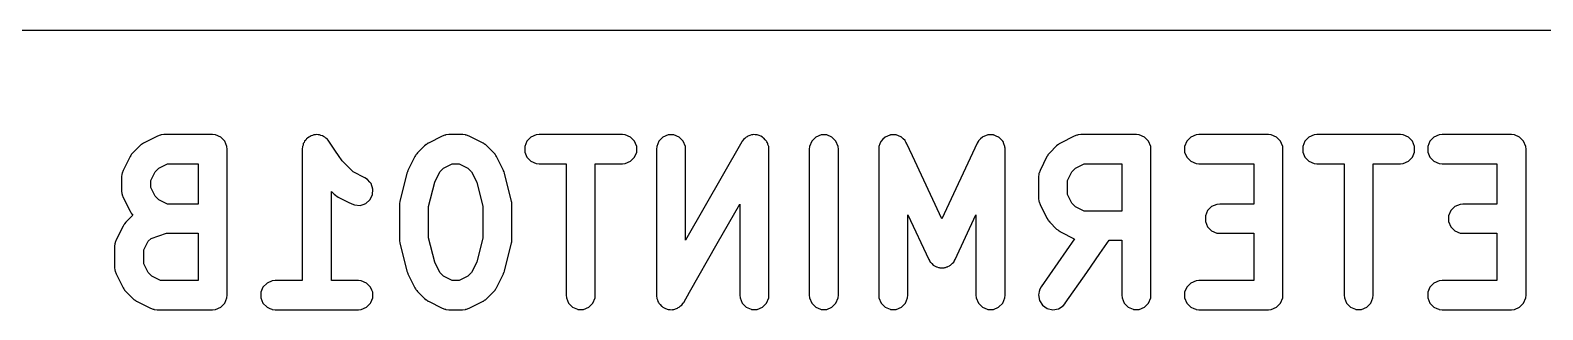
# Model space of a CAD drawing. Header units: inches. Extents: x -1.73 to 1.75, y 0.02 to 4.69.
# Drawn here: x -0.531 to 0.082, y 4.572 to 4.685 of the extents above; entities that cross this region are included whole.
import ezdxf

# ---------------------------------------------------------------- set-up
doc = ezdxf.new("R2010")
doc.units = ezdxf.units.IN
doc.header["$MEASUREMENT"] = 0
doc.layers.add('BLACK', color=250, linetype='CONTINUOUS')

msp = doc.modelspace()

# ---------------------------------------------------------------- linework, layer by layer
at = {"layer": 'BLACK', "linetype": 'CONTINUOUS'}
for p, q in [((-0.80104, 4.68502), (1.43211, 4.68502)), ((-0.47908, 4.64218), (-0.48471, 4.63937)), ((-0.478, 4.64259), (-0.47908, 4.64218)), ((-0.47779, 4.64261), (-0.478, 4.64259)), ((-0.4776, 4.64269), (-0.47779, 4.64261)), ((-0.47644, 4.6428), (-0.4776, 4.64269)), ((-0.45676, 4.6428), (-0.47644, 4.6428)), ((-0.45561, 4.64269), (-0.45676, 4.6428)), ((-0.45348, 4.64181), (-0.45561, 4.64269)), ((-0.45185, 4.64018), (-0.45348, 4.64181)), ((-0.41786, 4.64181), (-0.41827, 4.6414)), ((-0.41732, 4.64203), (-0.41786, 4.64181)), ((-0.41683, 4.64235), (-0.41732, 4.64203)), ((-0.41626, 4.64247), (-0.41683, 4.64235)), ((-0.41573, 4.64269), (-0.41626, 4.64247)), ((-0.41514, 4.64269), (-0.41573, 4.64269)), ((-0.41457, 4.6428), (-0.41514, 4.64269)), ((-0.414, 4.64269), (-0.41457, 4.6428)), ((-0.41352, 4.64269), (-0.414, 4.64269)), ((-0.41342, 4.64269), (-0.41352, 4.64269)), ((-0.41288, 4.64246), (-0.41342, 4.64269)), ((-0.41231, 4.64235), (-0.41288, 4.64246)), ((-0.41183, 4.64203), (-0.41231, 4.64235)), ((-0.41129, 4.64181), (-0.41183, 4.64203)), ((-0.41088, 4.64139), (-0.41129, 4.64181)), ((-0.36379, 4.64218), (-0.36941, 4.63937)), ((-0.3627, 4.64259), (-0.36379, 4.64218)), ((-0.36249, 4.64261), (-0.3627, 4.64259)), ((-0.3623, 4.64269), (-0.36249, 4.64261)), ((-0.36115, 4.6428), (-0.3623, 4.64269)), ((-0.35552, 4.6428), (-0.36115, 4.6428)), ((-0.35543, 4.64279), (-0.35552, 4.6428)), ((-0.35437, 4.64269), (-0.35543, 4.64279)), ((-0.35417, 4.64261), (-0.35437, 4.64269)), ((-0.35396, 4.64259), (-0.35417, 4.64261)), ((-0.35288, 4.64218), (-0.35396, 4.64259)), ((-0.34726, 4.63937), (-0.35288, 4.64218)), ((-0.32787, 4.64181), (-0.3295, 4.64018)), ((-0.32574, 4.64269), (-0.32787, 4.64181)), ((-0.32459, 4.6428), (-0.32574, 4.64269)), ((-0.29084, 4.6428), (-0.32459, 4.6428)), ((-0.28969, 4.64269), (-0.29084, 4.6428)), ((-0.28756, 4.64181), (-0.28969, 4.64269)), ((-0.28593, 4.64018), (-0.28756, 4.64181)), ((-0.27444, 4.64181), (-0.27607, 4.64018)), ((-0.27231, 4.64269), (-0.27444, 4.64181)), ((-0.27, 4.64269), (-0.27231, 4.64269)), ((-0.26788, 4.64181), (-0.27, 4.64269)), ((-0.26625, 4.64018), (-0.26788, 4.64181)), ((-0.24069, 4.64181), (-0.24125, 4.64125)), ((-0.24034, 4.64195), (-0.24069, 4.64181)), ((-0.24005, 4.64218), (-0.24034, 4.64195)), ((-0.23929, 4.64239), (-0.24005, 4.64218)), ((-0.23856, 4.64269), (-0.23929, 4.64239)), ((-0.23819, 4.64269), (-0.23856, 4.64269)), ((-0.23782, 4.64279), (-0.23819, 4.64269)), ((-0.23704, 4.64269), (-0.23782, 4.64279)), ((-0.23673, 4.64269), (-0.23704, 4.64269)), ((-0.23626, 4.64269), (-0.23673, 4.64269)), ((-0.23591, 4.64254), (-0.23626, 4.64269)), ((-0.23554, 4.6425), (-0.23591, 4.64254)), ((-0.23486, 4.64211), (-0.23554, 4.6425)), ((-0.23413, 4.64181), (-0.23486, 4.64211)), ((-0.23386, 4.64154), (-0.23413, 4.64181)), ((-0.21257, 4.64181), (-0.2142, 4.64018)), ((-0.21044, 4.64269), (-0.21257, 4.64181)), ((-0.20814, 4.64269), (-0.21044, 4.64269)), ((-0.20601, 4.64181), (-0.20814, 4.64269)), ((-0.20438, 4.64018), (-0.20601, 4.64181)), ((-0.18466, 4.64166), (-0.18535, 4.6409)), ((-0.18454, 4.64171), (-0.18466, 4.64166)), ((-0.18445, 4.64181), (-0.18454, 4.64171)), ((-0.1835, 4.6422), (-0.18445, 4.64181)), ((-0.18257, 4.64263), (-0.1835, 4.6422)), ((-0.18244, 4.64264), (-0.18257, 4.64263)), ((-0.18232, 4.64269), (-0.18244, 4.64264)), ((-0.18129, 4.64269), (-0.18232, 4.64269)), ((-0.18027, 4.64273), (-0.18129, 4.64269)), ((-0.18015, 4.64269), (-0.18027, 4.64273)), ((-0.18002, 4.64269), (-0.18015, 4.64269)), ((-0.17907, 4.6423), (-0.18002, 4.64269)), ((-0.17811, 4.64195), (-0.17907, 4.6423)), ((-0.17801, 4.64186), (-0.17811, 4.64195)), ((-0.17789, 4.64181), (-0.17801, 4.64186)), ((-0.17716, 4.64108), (-0.17789, 4.64181)), ((-0.14508, 4.64181), (-0.1458, 4.64108)), ((-0.14496, 4.64186), (-0.14508, 4.64181)), ((-0.14486, 4.64195), (-0.14496, 4.64186)), ((-0.1439, 4.6423), (-0.14486, 4.64195)), ((-0.14295, 4.64269), (-0.1439, 4.6423)), ((-0.14282, 4.64269), (-0.14295, 4.64269)), ((-0.14269, 4.64273), (-0.14282, 4.64269)), ((-0.14167, 4.64269), (-0.14269, 4.64273)), ((-0.14065, 4.64269), (-0.14167, 4.64269)), ((-0.14052, 4.64264), (-0.14065, 4.64269)), ((-0.14039, 4.64263), (-0.14052, 4.64264)), ((-0.13946, 4.6422), (-0.14039, 4.64263)), ((-0.13852, 4.64181), (-0.13946, 4.6422)), ((-0.13842, 4.64171), (-0.13852, 4.64181)), ((-0.1383, 4.64166), (-0.13842, 4.64171)), ((-0.13776, 4.64107), (-0.1383, 4.64166)), ((-0.10788, 4.64218), (-0.1135, 4.63937)), ((-0.1068, 4.64259), (-0.10788, 4.64218)), ((-0.10659, 4.64261), (-0.1068, 4.64259)), ((-0.10639, 4.64269), (-0.10659, 4.64261)), ((-0.10524, 4.6428), (-0.10639, 4.64269)), ((-0.08274, 4.6428), (-0.10524, 4.6428)), ((-0.08159, 4.64269), (-0.08274, 4.6428)), ((-0.07946, 4.64181), (-0.08159, 4.64269)), ((-0.07783, 4.64018), (-0.07946, 4.64181)), ((-0.06071, 4.64181), (-0.06234, 4.64018)), ((-0.05859, 4.64269), (-0.06071, 4.64181)), ((-0.05743, 4.6428), (-0.05859, 4.64269)), ((-0.02931, 4.6428), (-0.05743, 4.6428)), ((-0.02816, 4.64269), (-0.02931, 4.6428)), ((-0.02603, 4.64181), (-0.02816, 4.64269)), ((-0.0244, 4.64018), (-0.02603, 4.64181)), ((-0.01291, 4.64181), (-0.01454, 4.64018)), ((-0.01078, 4.64269), (-0.01291, 4.64181)), ((-0.00963, 4.6428), (-0.01078, 4.64269)), ((0.02412, 4.6428), (-0.00963, 4.6428)), ((0.02527, 4.64269), (0.02412, 4.6428)), ((0.0274, 4.64181), (0.02527, 4.64269)), ((0.02903, 4.64018), (0.0274, 4.64181)), ((0.03771, 4.64181), (0.03608, 4.64018)), ((0.03984, 4.64269), (0.03771, 4.64181)), ((0.04099, 4.6428), (0.03984, 4.64269)), ((0.06911, 4.6428), (0.04099, 4.6428)), ((0.07027, 4.64269), (0.06911, 4.6428)), ((0.07239, 4.64181), (0.07027, 4.64269)), ((0.07402, 4.64018), (0.07239, 4.64181)), ((-0.48624, 4.63826), (-0.48906, 4.63545)), ((-0.48579, 4.63863), (-0.48624, 4.63826)), ((-0.48569, 4.63875), (-0.48579, 4.63863)), ((-0.48551, 4.63886), (-0.48569, 4.63875)), ((-0.48535, 4.63899), (-0.48551, 4.63886)), ((-0.4852, 4.63905), (-0.48535, 4.63899)), ((-0.48471, 4.63937), (-0.4852, 4.63905)), ((-0.45097, 4.63805), (-0.45185, 4.64018)), ((-0.45085, 4.6369), (-0.45097, 4.63805)), ((-0.45085, 4.57899), (-0.45085, 4.6369)), ((-0.42037, 4.63805), (-0.42048, 4.63691)), ((-0.42048, 4.63691), (-0.42048, 4.6369)), ((-0.42048, 4.6369), (-0.42048, 4.6369)), ((-0.42048, 4.6369), (-0.42048, 4.6369)), ((-0.42048, 4.6369), (-0.42048, 4.58375)), ((-0.42014, 4.63859), (-0.42037, 4.63805)), ((-0.42003, 4.63916), (-0.42014, 4.63859)), ((-0.41971, 4.63964), (-0.42003, 4.63916)), ((-0.41949, 4.64018), (-0.41971, 4.63964)), ((-0.41907, 4.64059), (-0.41949, 4.64018)), ((-0.41875, 4.64108), (-0.41907, 4.64059)), ((-0.41827, 4.6414), (-0.41875, 4.64108)), ((-0.41048, 4.64113), (-0.41088, 4.64139)), ((-0.41042, 4.64108), (-0.41048, 4.64113)), ((-0.4104, 4.64107), (-0.41042, 4.64108)), ((-0.40994, 4.64051), (-0.4104, 4.64107)), ((-0.40967, 4.64018), (-0.40994, 4.64051)), ((-0.40966, 4.64018), (-0.40967, 4.64018)), ((-0.40967, 4.64018), (-0.40967, 4.64018)), ((-0.40966, 4.64017), (-0.40966, 4.64018)), ((-0.40698, 4.63615), (-0.40966, 4.64017)), ((-0.40966, 4.64017), (-0.40966, 4.64017)), ((-0.4058, 4.63439), (-0.40698, 4.63615)), ((-0.37095, 4.63826), (-0.37376, 4.63545)), ((-0.37049, 4.63863), (-0.37095, 4.63826)), ((-0.37039, 4.63875), (-0.37049, 4.63863)), ((-0.37021, 4.63886), (-0.37039, 4.63875)), ((-0.37005, 4.63899), (-0.37021, 4.63886)), ((-0.36991, 4.63905), (-0.37005, 4.63899)), ((-0.36956, 4.63927), (-0.36991, 4.63905)), ((-0.36941, 4.63937), (-0.36956, 4.63927)), ((-0.36956, 4.63927), (-0.36956, 4.63927)), ((-0.34676, 4.63905), (-0.34726, 4.63937)), ((-0.34662, 4.63899), (-0.34676, 4.63905)), ((-0.34645, 4.63886), (-0.34662, 4.63899)), ((-0.34628, 4.63875), (-0.34645, 4.63886)), ((-0.34617, 4.63863), (-0.34628, 4.63875)), ((-0.34572, 4.63826), (-0.34617, 4.63863)), ((-0.34551, 4.63805), (-0.34572, 4.63826)), ((-0.34291, 4.63545), (-0.34551, 4.63805)), ((-0.3295, 4.64018), (-0.33038, 4.63805)), ((-0.33038, 4.63805), (-0.33038, 4.63574)), ((-0.33038, 4.63574), (-0.3295, 4.63362)), ((-0.28552, 4.63917), (-0.28593, 4.64018)), ((-0.28593, 4.64018), (-0.28593, 4.64018)), ((-0.28593, 4.63362), (-0.28505, 4.63574)), ((-0.28551, 4.63916), (-0.28552, 4.63917)), ((-0.28505, 4.63805), (-0.28551, 4.63916)), ((-0.28505, 4.63574), (-0.28505, 4.63805)), ((-0.27695, 4.63805), (-0.27706, 4.6369)), ((-0.27706, 4.6369), (-0.27706, 4.57784)), ((-0.27607, 4.64018), (-0.27695, 4.63805)), ((-0.26536, 4.63805), (-0.26625, 4.64018)), ((-0.26525, 4.6369), (-0.26536, 4.63805)), ((-0.24254, 4.63983), (-0.26525, 4.60008)), ((-0.26525, 4.60008), (-0.26525, 4.6369)), ((-0.24237, 4.64007), (-0.24254, 4.63983)), ((-0.24232, 4.64018), (-0.24237, 4.64007)), ((-0.24221, 4.64029), (-0.24232, 4.64018)), ((-0.24187, 4.64077), (-0.24221, 4.64029)), ((-0.24125, 4.64125), (-0.24187, 4.64077)), ((-0.23354, 4.64135), (-0.23386, 4.64154)), ((-0.23306, 4.64073), (-0.23354, 4.64135)), ((-0.2325, 4.64018), (-0.23306, 4.64073)), ((-0.23236, 4.63983), (-0.2325, 4.64018)), ((-0.23213, 4.63953), (-0.23236, 4.63983)), ((-0.232, 4.63907), (-0.23213, 4.63953)), ((-0.23213, 4.63953), (-0.23213, 4.63953)), ((-0.23213, 4.63953), (-0.23213, 4.63953)), ((-0.23192, 4.63877), (-0.232, 4.63907)), ((-0.232, 4.63907), (-0.232, 4.63907)), ((-0.2318, 4.63849), (-0.23192, 4.63877)), ((-0.23162, 4.63805), (-0.2318, 4.63849)), ((-0.2318, 4.63849), (-0.2318, 4.63849)), ((-0.2316, 4.63787), (-0.23162, 4.63805)), ((-0.23156, 4.63746), (-0.2316, 4.63787)), ((-0.2316, 4.63787), (-0.2316, 4.63787)), ((-0.23152, 4.63731), (-0.23156, 4.63746)), ((-0.23153, 4.63719), (-0.23152, 4.63731)), ((-0.2315, 4.6369), (-0.23153, 4.63719)), ((-0.2315, 4.57784), (-0.2315, 4.6369)), ((-0.21508, 4.63805), (-0.21519, 4.6369)), ((-0.21519, 4.6369), (-0.21519, 4.57784)), ((-0.2142, 4.64018), (-0.21508, 4.63805)), ((-0.2035, 4.63805), (-0.20438, 4.64018)), ((-0.20338, 4.6369), (-0.2035, 4.63805)), ((-0.20338, 4.57784), (-0.20338, 4.6369)), ((-0.187, 4.63765), (-0.18707, 4.6369)), ((-0.18707, 4.6369), (-0.18707, 4.57784)), ((-0.18698, 4.63787), (-0.187, 4.63779)), ((-0.187, 4.63779), (-0.187, 4.63765)), ((-0.18696, 4.63805), (-0.18698, 4.63787)), ((-0.18657, 4.639), (-0.18696, 4.63805)), ((-0.18622, 4.63996), (-0.18657, 4.639)), ((-0.18613, 4.64006), (-0.18622, 4.63996)), ((-0.18608, 4.64018), (-0.18613, 4.64006)), ((-0.18535, 4.6409), (-0.18608, 4.64018)), ((-0.17641, 4.64039), (-0.17716, 4.64108)), ((-0.17631, 4.64023), (-0.17641, 4.64039)), ((-0.17626, 4.64018), (-0.17631, 4.64023)), ((-0.1762, 4.64005), (-0.17626, 4.64018)), ((-0.17603, 4.63975), (-0.1762, 4.64005)), ((-0.17582, 4.63939), (-0.17603, 4.63975)), ((-0.17342, 4.63425), (-0.17582, 4.63939)), ((-0.14715, 4.63939), (-0.16148, 4.60868)), ((-0.14676, 4.64005), (-0.14715, 4.63939)), ((-0.14671, 4.64018), (-0.14676, 4.64005)), ((-0.14665, 4.64023), (-0.14671, 4.64018)), ((-0.14656, 4.64039), (-0.14665, 4.64023)), ((-0.1458, 4.64108), (-0.14656, 4.64039)), ((-0.13761, 4.6409), (-0.13776, 4.64107)), ((-0.13689, 4.64018), (-0.13761, 4.6409)), ((-0.13684, 4.64006), (-0.13689, 4.64018)), ((-0.13675, 4.63996), (-0.13684, 4.64006)), ((-0.13643, 4.6391), (-0.13675, 4.63996)), ((-0.13675, 4.63996), (-0.13675, 4.63996)), ((-0.13675, 4.63996), (-0.13675, 4.63996)), ((-0.13643, 4.63909), (-0.13643, 4.6391)), ((-0.1364, 4.639), (-0.13643, 4.63909)), ((-0.13601, 4.63805), (-0.1364, 4.639)), ((-0.13599, 4.63787), (-0.13601, 4.63805)), ((-0.13596, 4.63779), (-0.13599, 4.63787)), ((-0.13597, 4.63765), (-0.13596, 4.63779)), ((-0.13593, 4.63731), (-0.13597, 4.63765)), ((-0.13591, 4.63712), (-0.13593, 4.63731)), ((-0.13593, 4.63731), (-0.13593, 4.63731)), ((-0.1359, 4.63697), (-0.13591, 4.63712)), ((-0.13589, 4.6369), (-0.1359, 4.63697)), ((-0.13589, 4.62565), (-0.13589, 4.6369)), ((-0.13589, 4.6369), (-0.13589, 4.6369)), ((-0.13589, 4.6369), (-0.13589, 4.6369)), ((-0.11504, 4.63826), (-0.11785, 4.63545)), ((-0.11459, 4.63863), (-0.11504, 4.63826)), ((-0.11448, 4.63875), (-0.11459, 4.63863)), ((-0.11431, 4.63886), (-0.11448, 4.63875)), ((-0.11414, 4.63899), (-0.11431, 4.63886)), ((-0.114, 4.63905), (-0.11414, 4.63899)), ((-0.1135, 4.63937), (-0.114, 4.63905)), ((-0.07695, 4.63805), (-0.07783, 4.64018)), ((-0.07684, 4.6369), (-0.07695, 4.63805)), ((-0.07695, 4.63805), (-0.07695, 4.63805)), ((-0.07684, 4.57784), (-0.07684, 4.6369)), ((-0.06234, 4.64018), (-0.06323, 4.63805)), ((-0.06323, 4.63805), (-0.06323, 4.63805)), ((-0.06323, 4.63805), (-0.06323, 4.63574)), ((-0.06323, 4.63574), (-0.06234, 4.63362)), ((-0.02399, 4.63917), (-0.0244, 4.64018)), ((-0.0244, 4.64018), (-0.0244, 4.64018)), ((-0.02352, 4.63805), (-0.02399, 4.63917)), ((-0.02341, 4.6369), (-0.02352, 4.63805)), ((-0.02341, 4.6308), (-0.02341, 4.6369)), ((-0.01454, 4.64018), (-0.01542, 4.63805)), ((-0.01542, 4.63805), (-0.01542, 4.63574)), ((-0.01542, 4.63574), (-0.01454, 4.63362)), ((0.02991, 4.63805), (0.02903, 4.64018)), ((0.02903, 4.63362), (0.02991, 4.63574)), ((0.02991, 4.63574), (0.02991, 4.63805)), ((0.03608, 4.64018), (0.0352, 4.63805)), ((0.0352, 4.63805), (0.0352, 4.63574)), ((0.0352, 4.63574), (0.03608, 4.63362)), ((0.07491, 4.63805), (0.07402, 4.64018)), ((0.07502, 4.6369), (0.07491, 4.63805)), ((0.07502, 4.62565), (0.07502, 4.6369)), ((-0.49016, 4.63391), (-0.49297, 4.62829)), ((-0.48985, 4.63441), (-0.49016, 4.63391)), ((-0.48979, 4.63455), (-0.48985, 4.63441)), ((-0.48966, 4.63472), (-0.48979, 4.63455)), ((-0.48954, 4.63489), (-0.48966, 4.63472)), ((-0.48943, 4.635), (-0.48954, 4.63489)), ((-0.48906, 4.63545), (-0.48943, 4.635)), ((-0.47857, 4.62923), (-0.47505, 4.63099)), ((-0.47505, 4.63099), (-0.46266, 4.63099)), ((-0.46266, 4.63099), (-0.46266, 4.61468)), ((-0.40436, 4.63222), (-0.4058, 4.63439)), ((-0.39983, 4.62769), (-0.40436, 4.63222)), ((-0.37486, 4.63391), (-0.37768, 4.62829)), ((-0.37455, 4.63441), (-0.37486, 4.63391)), ((-0.37449, 4.63455), (-0.37455, 4.63441)), ((-0.37436, 4.63472), (-0.37449, 4.63455)), ((-0.37425, 4.63489), (-0.37436, 4.63472)), ((-0.37413, 4.635), (-0.37425, 4.63489)), ((-0.37376, 4.63545), (-0.37413, 4.635)), ((-0.36327, 4.62923), (-0.35975, 4.63099)), ((-0.35975, 4.63099), (-0.35691, 4.63099)), ((-0.35691, 4.63099), (-0.35339, 4.62923)), ((-0.3429, 4.63543), (-0.34291, 4.63545)), ((-0.34291, 4.63545), (-0.34291, 4.63545)), ((-0.34254, 4.635), (-0.3429, 4.63543)), ((-0.34242, 4.63489), (-0.34254, 4.635)), ((-0.34231, 4.63472), (-0.34242, 4.63489)), ((-0.34217, 4.63455), (-0.34231, 4.63472)), ((-0.34211, 4.63441), (-0.34217, 4.63455)), ((-0.3418, 4.63391), (-0.34211, 4.63441)), ((-0.33899, 4.62829), (-0.3418, 4.63391)), ((-0.3295, 4.63362), (-0.32787, 4.63199)), ((-0.32787, 4.63199), (-0.32787, 4.63199)), ((-0.32787, 4.63199), (-0.32574, 4.6311)), ((-0.32574, 4.6311), (-0.32459, 4.63099)), ((-0.32459, 4.63099), (-0.3185, 4.63099)), ((-0.3185, 4.63099), (-0.31362, 4.63099)), ((-0.31362, 4.63099), (-0.31362, 4.62611)), ((-0.30181, 4.62611), (-0.30181, 4.63099)), ((-0.30181, 4.63099), (-0.29084, 4.63099)), ((-0.29084, 4.63099), (-0.28969, 4.6311)), ((-0.28969, 4.6311), (-0.28756, 4.63199)), ((-0.28756, 4.63199), (-0.28593, 4.63362)), ((-0.16148, 4.60868), (-0.17342, 4.63425)), ((-0.11896, 4.63391), (-0.12177, 4.62829)), ((-0.11865, 4.63441), (-0.11896, 4.63391)), ((-0.11859, 4.63455), (-0.11865, 4.63441)), ((-0.11845, 4.63472), (-0.11859, 4.63455)), ((-0.11834, 4.63489), (-0.11845, 4.63472)), ((-0.11822, 4.635), (-0.11834, 4.63489)), ((-0.11785, 4.63545), (-0.11822, 4.635)), ((-0.10737, 4.62923), (-0.10385, 4.63099)), ((-0.10385, 4.63099), (-0.08865, 4.63099)), ((-0.08865, 4.63099), (-0.08865, 4.61187)), ((-0.06234, 4.63362), (-0.06071, 4.63199)), ((-0.06071, 4.63199), (-0.06071, 4.63199)), ((-0.06071, 4.63199), (-0.05859, 4.6311)), ((-0.05859, 4.6311), (-0.05743, 4.63099)), ((-0.05743, 4.63099), (-0.0401, 4.63099)), ((-0.0401, 4.63099), (-0.03522, 4.63099)), ((-0.03522, 4.63099), (-0.03522, 4.61468)), ((-0.02341, 4.57784), (-0.02341, 4.6308)), ((-0.01454, 4.63362), (-0.01291, 4.63199)), ((-0.01291, 4.63199), (-0.01291, 4.63199)), ((-0.01291, 4.63199), (-0.01078, 4.6311)), ((-0.01078, 4.6311), (-0.00963, 4.63099)), ((-0.00963, 4.63099), (-0.00354, 4.63099)), ((-0.00354, 4.63099), (0.00134, 4.63099)), ((0.00134, 4.63099), (0.00134, 4.62611)), ((0.01315, 4.62611), (0.01315, 4.63099)), ((0.01315, 4.63099), (0.02412, 4.63099)), ((0.02412, 4.63099), (0.02527, 4.6311)), ((0.02527, 4.6311), (0.0274, 4.63199)), ((0.0274, 4.63199), (0.02903, 4.63362)), ((0.03608, 4.63362), (0.03771, 4.63199)), ((0.03771, 4.63199), (0.03771, 4.63199)), ((0.03771, 4.63199), (0.03984, 4.6311)), ((0.03984, 4.6311), (0.04099, 4.63099)), ((0.04099, 4.63099), (0.05833, 4.63099)), ((0.05833, 4.63099), (0.06321, 4.63099)), ((0.06321, 4.63099), (0.06321, 4.61468)), ((-0.49348, 4.6268), (-0.4936, 4.62565)), ((-0.4936, 4.62565), (-0.4936, 4.62002)), ((-0.4934, 4.627), (-0.49348, 4.6268)), ((-0.49339, 4.62721), (-0.4934, 4.627)), ((-0.49297, 4.62829), (-0.49339, 4.62721)), ((-0.48179, 4.62425), (-0.48003, 4.62777)), ((-0.48179, 4.62142), (-0.48179, 4.62425)), ((-0.48003, 4.62777), (-0.47857, 4.62923)), ((-0.39506, 4.62531), (-0.39983, 4.62769)), ((-0.39408, 4.62469), (-0.39506, 4.62531)), ((-0.39307, 4.62352), (-0.39408, 4.62469)), ((-0.39257, 4.62295), (-0.39307, 4.62352)), ((-0.37812, 4.62708), (-0.38093, 4.61583)), ((-0.37809, 4.62717), (-0.37812, 4.62708)), ((-0.37791, 4.62769), (-0.37809, 4.62721)), ((-0.37809, 4.62721), (-0.37809, 4.62717)), ((-0.37773, 4.62817), (-0.37791, 4.62769)), ((-0.37771, 4.6282), (-0.37773, 4.62817)), ((-0.37768, 4.62829), (-0.37771, 4.6282)), ((-0.3693, 4.61367), (-0.36682, 4.62359)), ((-0.36682, 4.62359), (-0.36473, 4.62777)), ((-0.36473, 4.62777), (-0.36327, 4.62923)), ((-0.35339, 4.62923), (-0.35194, 4.62777)), ((-0.35194, 4.62777), (-0.34984, 4.62359)), ((-0.34984, 4.62359), (-0.34737, 4.61367)), ((-0.33896, 4.6282), (-0.33899, 4.62829)), ((-0.33893, 4.62817), (-0.33896, 4.6282)), ((-0.33878, 4.62774), (-0.33893, 4.62817)), ((-0.33893, 4.62817), (-0.33893, 4.62817)), ((-0.33876, 4.62769), (-0.33878, 4.62774)), ((-0.33878, 4.62774), (-0.33878, 4.62774)), ((-0.33858, 4.62721), (-0.33876, 4.62769)), ((-0.33857, 4.62717), (-0.33858, 4.62721)), ((-0.33854, 4.62708), (-0.33857, 4.62717)), ((-0.33573, 4.61583), (-0.33854, 4.62708)), ((-0.31362, 4.62611), (-0.31362, 4.57784)), ((-0.30181, 4.57784), (-0.30181, 4.62611)), ((-0.13589, 4.57784), (-0.13589, 4.62565)), ((-0.12228, 4.6268), (-0.12239, 4.62565)), ((-0.12239, 4.62565), (-0.12239, 4.61721)), ((-0.1222, 4.627), (-0.12228, 4.6268)), ((-0.12218, 4.62721), (-0.1222, 4.627)), ((-0.12177, 4.62829), (-0.12218, 4.62721)), ((-0.11058, 4.62425), (-0.10882, 4.62777)), ((-0.11058, 4.61861), (-0.11058, 4.62425)), ((-0.10882, 4.62777), (-0.10737, 4.62923)), ((0.00134, 4.62611), (0.00134, 4.57784)), ((0.01315, 4.57784), (0.01315, 4.62611)), ((0.07502, 4.57784), (0.07502, 4.62565)), ((-0.4936, 4.62002), (-0.49348, 4.61887)), ((-0.49348, 4.61887), (-0.4934, 4.61868)), ((-0.4934, 4.61868), (-0.49339, 4.61846)), ((-0.49339, 4.61846), (-0.49297, 4.61738)), ((-0.49297, 4.61738), (-0.49016, 4.61176)), ((-0.48003, 4.6179), (-0.48179, 4.62142)), ((-0.47857, 4.61644), (-0.48003, 4.6179)), ((-0.40867, 4.58375), (-0.40867, 4.61983)), ((-0.40867, 4.61983), (-0.4075, 4.61866)), ((-0.4075, 4.61866), (-0.40705, 4.61829)), ((-0.40705, 4.61829), (-0.40695, 4.61817)), ((-0.40695, 4.61817), (-0.40677, 4.61806)), ((-0.40677, 4.61806), (-0.40661, 4.61793)), ((-0.40661, 4.61793), (-0.40646, 4.61787)), ((-0.40646, 4.61787), (-0.40597, 4.61755)), ((-0.40597, 4.61755), (-0.40161, 4.61537)), ((-0.39304, 4.6164), (-0.39201, 4.61846)), ((-0.39184, 4.62076), (-0.39257, 4.62295)), ((-0.39201, 4.61846), (-0.39184, 4.62076)), ((-0.39184, 4.62076), (-0.39184, 4.62076)), ((-0.39184, 4.62076), (-0.39184, 4.62076)), ((-0.12239, 4.61721), (-0.12236, 4.61684)), ((-0.10882, 4.61509), (-0.11058, 4.61861)), ((-0.49016, 4.61176), (-0.48985, 4.61126)), ((-0.48985, 4.61126), (-0.48979, 4.61112)), ((-0.48979, 4.61112), (-0.48966, 4.61096)), ((-0.47505, 4.61468), (-0.47857, 4.61644)), ((-0.46266, 4.61468), (-0.47505, 4.61468)), ((-0.40161, 4.61537), (-0.40161, 4.61537)), ((-0.40161, 4.61537), (-0.40065, 4.61489)), ((-0.40065, 4.61489), (-0.40034, 4.61474)), ((-0.40034, 4.61474), (-0.39926, 4.61433)), ((-0.39926, 4.61433), (-0.39696, 4.61416)), ((-0.39696, 4.61416), (-0.39626, 4.6144)), ((-0.39696, 4.61416), (-0.39696, 4.61416)), ((-0.39626, 4.6144), (-0.39576, 4.61457)), ((-0.39576, 4.61457), (-0.39478, 4.61489)), ((-0.39478, 4.61489), (-0.39304, 4.6164)), ((-0.38109, 4.6146), (-0.38111, 4.6144)), ((-0.38111, 4.6144), (-0.38111, 4.60034)), ((-0.38104, 4.61512), (-0.3811, 4.61469)), ((-0.3811, 4.61469), (-0.38109, 4.6146)), ((-0.381, 4.61555), (-0.38104, 4.61512)), ((-0.38096, 4.61563), (-0.381, 4.61555)), ((-0.38093, 4.61583), (-0.38096, 4.61563)), ((-0.3693, 4.60107), (-0.3693, 4.61367)), ((-0.34737, 4.61367), (-0.34737, 4.60107)), ((-0.3357, 4.61563), (-0.33573, 4.61583)), ((-0.33567, 4.61555), (-0.3357, 4.61563)), ((-0.33564, 4.61524), (-0.33567, 4.61555)), ((-0.33567, 4.61555), (-0.33567, 4.61555)), ((-0.33567, 4.61555), (-0.33567, 4.61555)), ((-0.33563, 4.61512), (-0.33564, 4.61524)), ((-0.33556, 4.61469), (-0.33563, 4.61512)), ((-0.33557, 4.6146), (-0.33556, 4.61469)), ((-0.33555, 4.6144), (-0.33557, 4.6146)), ((-0.33555, 4.60034), (-0.33555, 4.6144)), ((-0.25244, 4.5987), (-0.24332, 4.61466)), ((-0.24332, 4.61466), (-0.24332, 4.59628)), ((-0.12236, 4.61684), (-0.12228, 4.61606)), ((-0.12228, 4.61606), (-0.1222, 4.61586)), ((-0.1222, 4.61586), (-0.12218, 4.61565)), ((-0.12218, 4.61565), (-0.12177, 4.61457)), ((-0.12177, 4.61457), (-0.11896, 4.60895)), ((-0.10737, 4.61363), (-0.10882, 4.61509)), ((-0.10385, 4.61187), (-0.10737, 4.61363)), ((-0.08865, 4.61187), (-0.10385, 4.61187)), ((-0.05391, 4.61206), (-0.05479, 4.60993)), ((-0.05228, 4.61369), (-0.05391, 4.61206)), ((-0.05015, 4.61457), (-0.05228, 4.61369)), ((-0.049, 4.61468), (-0.05015, 4.61457)), ((-0.03522, 4.61468), (-0.049, 4.61468)), ((0.04452, 4.61206), (0.04364, 4.60993)), ((0.04615, 4.61369), (0.04452, 4.61206)), ((0.04828, 4.61457), (0.04615, 4.61369)), ((0.04943, 4.61468), (0.04828, 4.61457)), ((0.06321, 4.61468), (0.04943, 4.61468)), ((-0.49297, 4.60579), (-0.49579, 4.60017)), ((-0.49266, 4.60629), (-0.49297, 4.60579)), ((-0.4926, 4.60643), (-0.49266, 4.60629)), ((-0.49247, 4.60659), (-0.4926, 4.60643)), ((-0.49236, 4.60677), (-0.49247, 4.60659)), ((-0.49224, 4.60687), (-0.49236, 4.60677)), ((-0.49187, 4.60733), (-0.49224, 4.60687)), ((-0.48906, 4.61014), (-0.49187, 4.60733)), ((-0.48966, 4.61096), (-0.48954, 4.61078)), ((-0.48954, 4.61078), (-0.48943, 4.61068)), ((-0.48943, 4.61068), (-0.48906, 4.61022)), ((-0.48906, 4.61022), (-0.48901, 4.61018)), ((-0.48901, 4.61018), (-0.48906, 4.61014)), ((-0.17526, 4.58862), (-0.17526, 4.61028)), ((-0.17526, 4.61028), (-0.16683, 4.59222)), ((-0.15613, 4.59222), (-0.1477, 4.61028)), ((-0.1477, 4.61028), (-0.1477, 4.58862)), ((-0.11896, 4.60895), (-0.11865, 4.60845)), ((-0.11865, 4.60845), (-0.11859, 4.60831)), ((-0.11859, 4.60831), (-0.11845, 4.60814)), ((-0.11845, 4.60814), (-0.11834, 4.60797)), ((-0.11834, 4.60797), (-0.11822, 4.60786)), ((-0.11822, 4.60786), (-0.11785, 4.60741)), ((-0.11785, 4.60741), (-0.11504, 4.6046)), ((-0.05479, 4.60993), (-0.05479, 4.60762)), ((-0.05479, 4.60762), (-0.05391, 4.60549)), ((-0.05391, 4.60549), (-0.05228, 4.60386)), ((0.04364, 4.60993), (0.04364, 4.60762)), ((0.04364, 4.60762), (0.04452, 4.60549)), ((0.04452, 4.60549), (0.04615, 4.60386)), ((-0.49621, 4.59887), (-0.4963, 4.59868)), ((-0.4962, 4.59909), (-0.49621, 4.59887)), ((-0.49579, 4.60017), (-0.4962, 4.59909)), ((-0.4846, 4.59613), (-0.48284, 4.59965)), ((-0.48284, 4.59965), (-0.48169, 4.6008)), ((-0.48169, 4.6008), (-0.47548, 4.60287)), ((-0.47548, 4.60287), (-0.46266, 4.60287)), ((-0.46266, 4.60287), (-0.46266, 4.58375)), ((-0.38111, 4.60034), (-0.38109, 4.60014)), ((-0.38109, 4.60014), (-0.3811, 4.60005)), ((-0.3811, 4.60005), (-0.38104, 4.59962)), ((-0.38104, 4.59962), (-0.381, 4.59919)), ((-0.381, 4.59919), (-0.38096, 4.59911)), ((-0.38096, 4.59911), (-0.38093, 4.59891)), ((-0.38093, 4.59891), (-0.37812, 4.58766)), ((-0.36682, 4.59115), (-0.3693, 4.60107)), ((-0.34737, 4.60107), (-0.34984, 4.59115)), ((-0.33854, 4.58766), (-0.33573, 4.59891)), ((-0.33573, 4.59891), (-0.3357, 4.59911)), ((-0.33573, 4.59891), (-0.33573, 4.59891)), ((-0.33573, 4.59891), (-0.33573, 4.59891)), ((-0.3357, 4.59911), (-0.33567, 4.59919)), ((-0.33567, 4.59919), (-0.33564, 4.5995)), ((-0.33567, 4.59919), (-0.33567, 4.59919)), ((-0.33567, 4.59919), (-0.33567, 4.59919)), ((-0.33564, 4.5995), (-0.33563, 4.59962)), ((-0.33564, 4.5995), (-0.33564, 4.5995)), ((-0.33563, 4.59962), (-0.33556, 4.60005)), ((-0.33557, 4.60014), (-0.33555, 4.60034)), ((-0.33556, 4.60005), (-0.33557, 4.60014)), ((-0.10775, 4.60063), (-0.12133, 4.58123)), ((-0.11504, 4.6046), (-0.11459, 4.60423)), ((-0.11459, 4.60423), (-0.11448, 4.60411)), ((-0.11448, 4.60411), (-0.11431, 4.604)), ((-0.11431, 4.604), (-0.11414, 4.60386)), ((-0.11414, 4.60386), (-0.114, 4.60381)), ((-0.114, 4.60381), (-0.11365, 4.60358)), ((-0.11365, 4.60358), (-0.1135, 4.60349)), ((-0.1135, 4.60349), (-0.1135, 4.60349)), ((-0.1135, 4.60349), (-0.1135, 4.60349)), ((-0.1135, 4.60349), (-0.10788, 4.60068)), ((-0.10788, 4.60068), (-0.10775, 4.60063)), ((-0.09753, 4.59463), (-0.09373, 4.60006)), ((-0.09373, 4.60006), (-0.08865, 4.60006)), ((-0.08865, 4.60006), (-0.08865, 4.59183)), ((-0.05228, 4.60386), (-0.05228, 4.60386)), ((-0.05228, 4.60386), (-0.05015, 4.60298)), ((-0.05015, 4.60298), (-0.049, 4.60287)), ((-0.049, 4.60287), (-0.0401, 4.60287)), ((-0.0401, 4.60287), (-0.03522, 4.60287)), ((-0.03522, 4.60287), (-0.03522, 4.58375)), ((0.04615, 4.60386), (0.04615, 4.60386)), ((0.04615, 4.60386), (0.04828, 4.60298)), ((0.04828, 4.60298), (0.04943, 4.60287)), ((0.04943, 4.60287), (0.05833, 4.60287)), ((0.05833, 4.60287), (0.06321, 4.60287)), ((0.06321, 4.60287), (0.06321, 4.58375)), ((-0.4963, 4.59868), (-0.49641, 4.59753)), ((-0.49641, 4.59753), (-0.49641, 4.58909)), ((-0.4846, 4.59048), (-0.4846, 4.59613)), ((-0.26365, 4.57907), (-0.25244, 4.5987)), ((-0.25244, 4.5987), (-0.25244, 4.5987)), ((-0.24332, 4.59628), (-0.24332, 4.57784)), ((-0.10287, 4.587), (-0.09753, 4.59463)), ((-0.09753, 4.59463), (-0.09753, 4.59463)), ((-0.49641, 4.58909), (-0.4963, 4.58794)), ((-0.4963, 4.58794), (-0.49621, 4.58774)), ((-0.49621, 4.58774), (-0.4962, 4.58753)), ((-0.4962, 4.58753), (-0.49579, 4.58645)), ((-0.48284, 4.58696), (-0.4846, 4.59048)), ((-0.48138, 4.58551), (-0.48284, 4.58696)), ((-0.37812, 4.58766), (-0.37809, 4.58757)), ((-0.37809, 4.58757), (-0.37809, 4.58753)), ((-0.37809, 4.58753), (-0.37791, 4.58705)), ((-0.37791, 4.58705), (-0.37773, 4.58657)), ((-0.37773, 4.58657), (-0.37771, 4.58653)), ((-0.37771, 4.58653), (-0.37768, 4.58645)), ((-0.36473, 4.58696), (-0.36682, 4.59115)), ((-0.36327, 4.58551), (-0.36473, 4.58696)), ((-0.35194, 4.58696), (-0.35339, 4.58551)), ((-0.34984, 4.59115), (-0.35194, 4.58696)), ((-0.33899, 4.58645), (-0.33896, 4.58653)), ((-0.33896, 4.58653), (-0.33893, 4.58657)), ((-0.33893, 4.58657), (-0.33879, 4.58696)), ((-0.33879, 4.58696), (-0.33878, 4.587)), ((-0.33878, 4.587), (-0.33876, 4.58705)), ((-0.33878, 4.587), (-0.33878, 4.587)), ((-0.33876, 4.58705), (-0.33858, 4.58753)), ((-0.33858, 4.58753), (-0.33857, 4.58757)), ((-0.33857, 4.58757), (-0.33854, 4.58766)), ((-0.33854, 4.58766), (-0.33854, 4.58766)), ((-0.33854, 4.58766), (-0.33854, 4.58766)), ((-0.17526, 4.57784), (-0.17526, 4.58862)), ((-0.16683, 4.59222), (-0.16658, 4.5918)), ((-0.16658, 4.5918), (-0.16653, 4.59165)), ((-0.16653, 4.59165), (-0.16644, 4.59155)), ((-0.16644, 4.59155), (-0.16624, 4.59122)), ((-0.16624, 4.59122), (-0.16624, 4.59122)), ((-0.16624, 4.59122), (-0.16617, 4.59115)), ((-0.16617, 4.59115), (-0.16558, 4.59061)), ((-0.16558, 4.59061), (-0.16498, 4.58995)), ((-0.16498, 4.58995), (-0.16474, 4.58984)), ((-0.16474, 4.58984), (-0.16454, 4.58966)), ((-0.16454, 4.58966), (-0.1637, 4.58936)), ((-0.1637, 4.58936), (-0.16351, 4.58927)), ((-0.16351, 4.58927), (-0.16351, 4.58927)), ((-0.16351, 4.58927), (-0.16289, 4.58898)), ((-0.16289, 4.58898), (-0.16289, 4.58898)), ((-0.16289, 4.58898), (-0.16263, 4.58897)), ((-0.16263, 4.58897), (-0.16238, 4.58888)), ((-0.16238, 4.58888), (-0.1617, 4.58891)), ((-0.16238, 4.58888), (-0.16238, 4.58888)), ((-0.16238, 4.58888), (-0.16238, 4.58888)), ((-0.1617, 4.58891), (-0.16148, 4.58892)), ((-0.16148, 4.58892), (-0.16127, 4.58891)), ((-0.16127, 4.58891), (-0.16059, 4.58888)), ((-0.16059, 4.58888), (-0.16034, 4.58897)), ((-0.16059, 4.58888), (-0.16059, 4.58888)), ((-0.16059, 4.58888), (-0.16059, 4.58888)), ((-0.16034, 4.58897), (-0.16008, 4.58898)), ((-0.16008, 4.58898), (-0.15946, 4.58927)), ((-0.16008, 4.58898), (-0.16008, 4.58898)), ((-0.16008, 4.58898), (-0.16008, 4.58898)), ((-0.15946, 4.58927), (-0.15926, 4.58936)), ((-0.15946, 4.58927), (-0.15946, 4.58927)), ((-0.15926, 4.58936), (-0.15906, 4.58943)), ((-0.15906, 4.58943), (-0.15842, 4.58966)), ((-0.15906, 4.58943), (-0.15906, 4.58943)), ((-0.15842, 4.58967), (-0.15823, 4.58984)), ((-0.15842, 4.58966), (-0.15842, 4.58967)), ((-0.15842, 4.58966), (-0.15842, 4.58966)), ((-0.15823, 4.58984), (-0.15799, 4.58995)), ((-0.15799, 4.58995), (-0.15753, 4.59046)), ((-0.15799, 4.58995), (-0.15799, 4.58995)), ((-0.15799, 4.58995), (-0.15799, 4.58995)), ((-0.15753, 4.59046), (-0.15738, 4.59061)), ((-0.15753, 4.59046), (-0.15753, 4.59046)), ((-0.15738, 4.59061), (-0.15723, 4.59076)), ((-0.15723, 4.59076), (-0.15672, 4.59122)), ((-0.15723, 4.59076), (-0.15723, 4.59076)), ((-0.15672, 4.59122), (-0.15653, 4.59155)), ((-0.15672, 4.59122), (-0.15672, 4.59122)), ((-0.15672, 4.59122), (-0.15672, 4.59122)), ((-0.15653, 4.59155), (-0.15643, 4.59165)), ((-0.15643, 4.59165), (-0.15638, 4.5918)), ((-0.15638, 4.5918), (-0.15613, 4.59222)), ((-0.1477, 4.58862), (-0.1477, 4.57784)), ((-0.11158, 4.57456), (-0.10287, 4.587)), ((-0.08865, 4.59183), (-0.08865, 4.57784)), ((-0.49579, 4.58645), (-0.49297, 4.58082)), ((-0.49297, 4.58082), (-0.49266, 4.58033)), ((-0.47786, 4.58375), (-0.48138, 4.58551)), ((-0.46266, 4.58375), (-0.47786, 4.58375)), ((-0.43636, 4.58112), (-0.43724, 4.57899)), ((-0.43473, 4.58275), (-0.43636, 4.58112)), ((-0.4326, 4.58363), (-0.43473, 4.58275)), ((-0.43145, 4.58375), (-0.4326, 4.58363)), ((-0.42048, 4.58375), (-0.43145, 4.58375)), ((-0.40379, 4.58375), (-0.40867, 4.58375)), ((-0.3977, 4.58375), (-0.40379, 4.58375)), ((-0.39655, 4.58363), (-0.3977, 4.58375)), ((-0.3977, 4.58375), (-0.3977, 4.58375)), ((-0.39442, 4.58275), (-0.39655, 4.58363)), ((-0.39279, 4.58112), (-0.39442, 4.58275)), ((-0.39226, 4.57984), (-0.39279, 4.58112)), ((-0.37768, 4.58645), (-0.37486, 4.58082)), ((-0.37486, 4.58082), (-0.37455, 4.58033)), ((-0.35975, 4.58375), (-0.36327, 4.58551)), ((-0.35691, 4.58375), (-0.35975, 4.58375)), ((-0.35339, 4.58551), (-0.35691, 4.58375)), ((-0.34211, 4.58033), (-0.34189, 4.58068)), ((-0.34189, 4.58068), (-0.3418, 4.58082)), ((-0.34189, 4.58068), (-0.34189, 4.58068)), ((-0.3418, 4.58082), (-0.33899, 4.58645)), ((-0.33899, 4.58645), (-0.33899, 4.58645)), ((-0.33899, 4.58645), (-0.33899, 4.58645)), ((-0.12133, 4.58123), (-0.12189, 4.58022)), ((-0.06234, 4.58112), (-0.06323, 4.57899)), ((-0.06071, 4.58275), (-0.06234, 4.58112)), ((-0.05859, 4.58363), (-0.06071, 4.58275)), ((-0.05743, 4.58375), (-0.05859, 4.58363)), ((-0.03522, 4.58375), (-0.05743, 4.58375)), ((0.03608, 4.58112), (0.0352, 4.57899)), ((0.03771, 4.58275), (0.03608, 4.58112)), ((0.03984, 4.58363), (0.03771, 4.58275)), ((0.04099, 4.58375), (0.03984, 4.58363)), ((0.06321, 4.58375), (0.04099, 4.58375)), ((-0.49266, 4.58033), (-0.4926, 4.58018)), ((-0.4926, 4.58018), (-0.49247, 4.58002)), ((-0.49247, 4.58002), (-0.49236, 4.57985)), ((-0.49236, 4.57985), (-0.49236, 4.57985)), ((-0.49236, 4.57985), (-0.49236, 4.57985)), ((-0.49236, 4.57985), (-0.49236, 4.57984)), ((-0.49236, 4.57984), (-0.49224, 4.57974)), ((-0.49224, 4.57974), (-0.49187, 4.57929)), ((-0.49187, 4.57929), (-0.48906, 4.57648)), ((-0.48906, 4.57648), (-0.4886, 4.57611)), ((-0.4886, 4.57611), (-0.4885, 4.57599)), ((-0.4885, 4.57599), (-0.48832, 4.57588)), ((-0.48832, 4.57588), (-0.48816, 4.57574)), ((-0.48816, 4.57574), (-0.48802, 4.57568)), ((-0.48802, 4.57568), (-0.48767, 4.57546)), ((-0.48767, 4.57546), (-0.48752, 4.57537)), ((-0.48752, 4.57537), (-0.48331, 4.57327)), ((-0.45348, 4.57293), (-0.45185, 4.57456)), ((-0.45185, 4.57456), (-0.45097, 4.57669)), ((-0.45097, 4.57669), (-0.45085, 4.57784)), ((-0.45085, 4.57784), (-0.45085, 4.57899)), ((-0.43724, 4.57899), (-0.43724, 4.57899)), ((-0.43724, 4.57899), (-0.43724, 4.57669)), ((-0.43724, 4.57669), (-0.43636, 4.57456)), ((-0.43636, 4.57456), (-0.43473, 4.57293)), ((-0.39442, 4.57293), (-0.39279, 4.57456)), ((-0.39279, 4.57456), (-0.39269, 4.57481)), ((-0.39269, 4.57481), (-0.39229, 4.57578)), ((-0.39229, 4.57578), (-0.39191, 4.57669)), ((-0.39203, 4.57929), (-0.39226, 4.57984)), ((-0.39191, 4.57899), (-0.39203, 4.57929)), ((-0.39191, 4.57669), (-0.39191, 4.57899)), ((-0.37455, 4.58033), (-0.37449, 4.58018)), ((-0.37449, 4.58018), (-0.37436, 4.58002)), ((-0.37436, 4.58002), (-0.37425, 4.57985)), ((-0.37425, 4.57985), (-0.37425, 4.57985)), ((-0.37425, 4.57985), (-0.37425, 4.57985)), ((-0.37425, 4.57985), (-0.37425, 4.57984)), ((-0.37425, 4.57984), (-0.37413, 4.57974)), ((-0.37413, 4.57974), (-0.37376, 4.57929)), ((-0.37376, 4.57929), (-0.37095, 4.57648)), ((-0.37095, 4.57648), (-0.37049, 4.57611)), ((-0.37049, 4.57611), (-0.37039, 4.57599)), ((-0.37039, 4.57599), (-0.37021, 4.57588)), ((-0.37021, 4.57588), (-0.37005, 4.57574)), ((-0.37005, 4.57574), (-0.36991, 4.57568)), ((-0.36991, 4.57568), (-0.36956, 4.57546)), ((-0.36956, 4.57546), (-0.36956, 4.57546)), ((-0.36956, 4.57546), (-0.36941, 4.57537)), ((-0.36941, 4.57537), (-0.36379, 4.57256)), ((-0.35288, 4.57256), (-0.34726, 4.57537)), ((-0.34726, 4.57537), (-0.34711, 4.57546)), ((-0.34711, 4.57546), (-0.34676, 4.57568)), ((-0.34711, 4.57546), (-0.34711, 4.57546)), ((-0.34676, 4.57568), (-0.34662, 4.57574)), ((-0.34662, 4.57574), (-0.34645, 4.57588)), ((-0.34662, 4.57574), (-0.34662, 4.57574)), ((-0.34662, 4.57574), (-0.34662, 4.57574)), ((-0.34662, 4.57574), (-0.34662, 4.57574)), ((-0.34662, 4.57574), (-0.34662, 4.57574)), ((-0.34645, 4.57588), (-0.34628, 4.57599)), ((-0.34628, 4.57599), (-0.34617, 4.57611)), ((-0.34628, 4.57599), (-0.34628, 4.57599)), ((-0.34628, 4.57599), (-0.34628, 4.57599)), ((-0.34617, 4.57611), (-0.34585, 4.57637)), ((-0.34585, 4.57637), (-0.34572, 4.57648)), ((-0.34585, 4.57637), (-0.34585, 4.57637)), ((-0.34572, 4.57648), (-0.34291, 4.57929)), ((-0.34291, 4.57929), (-0.3428, 4.57942)), ((-0.3428, 4.57942), (-0.34254, 4.57974)), ((-0.3428, 4.57942), (-0.3428, 4.57942)), ((-0.34254, 4.57974), (-0.34242, 4.57984)), ((-0.34242, 4.57985), (-0.34231, 4.58002)), ((-0.34242, 4.57984), (-0.34242, 4.57985)), ((-0.34242, 4.57985), (-0.34242, 4.57985)), ((-0.34242, 4.57984), (-0.34242, 4.57984)), ((-0.34242, 4.57984), (-0.34242, 4.57984)), ((-0.34231, 4.58002), (-0.34217, 4.58018)), ((-0.34217, 4.58019), (-0.34211, 4.58033)), ((-0.34217, 4.58018), (-0.34217, 4.58019)), ((-0.34217, 4.58019), (-0.34217, 4.58019)), ((-0.34217, 4.58018), (-0.34217, 4.58018)), ((-0.34217, 4.58018), (-0.34217, 4.58018)), ((-0.31362, 4.57784), (-0.31351, 4.57669)), ((-0.31351, 4.57669), (-0.31351, 4.57669)), ((-0.31351, 4.57669), (-0.31262, 4.57456)), ((-0.31262, 4.57456), (-0.311, 4.57293)), ((-0.30443, 4.57293), (-0.3028, 4.57456)), ((-0.3028, 4.57456), (-0.30192, 4.57669)), ((-0.30192, 4.57669), (-0.30181, 4.57784)), ((-0.27706, 4.57784), (-0.27703, 4.57755)), ((-0.27703, 4.57755), (-0.27705, 4.57743)), ((-0.27705, 4.57743), (-0.27701, 4.57728)), ((-0.27701, 4.57728), (-0.27695, 4.57669)), ((-0.27695, 4.57669), (-0.27692, 4.57661)), ((-0.27692, 4.57661), (-0.27686, 4.57648)), ((-0.27686, 4.57648), (-0.27665, 4.57596)), ((-0.27665, 4.57596), (-0.27644, 4.57521)), ((-0.27644, 4.57521), (-0.27621, 4.57491)), ((-0.27621, 4.57491), (-0.27607, 4.57456)), ((-0.27607, 4.57456), (-0.27551, 4.57401)), ((-0.26659, 4.57411), (-0.26636, 4.57445)), ((-0.26636, 4.57445), (-0.26625, 4.57456)), ((-0.26625, 4.57456), (-0.2662, 4.57467)), ((-0.2662, 4.57467), (-0.26603, 4.57491)), ((-0.26603, 4.57491), (-0.26365, 4.57907)), ((-0.24332, 4.57784), (-0.2432, 4.57669)), ((-0.2432, 4.57669), (-0.2432, 4.57669)), ((-0.2432, 4.57669), (-0.24232, 4.57456)), ((-0.24232, 4.57456), (-0.24069, 4.57293)), ((-0.23413, 4.57293), (-0.2325, 4.57456)), ((-0.2325, 4.57456), (-0.23162, 4.57669)), ((-0.23162, 4.57669), (-0.2315, 4.57784)), ((-0.21519, 4.57784), (-0.21508, 4.57669)), ((-0.21508, 4.57669), (-0.21508, 4.57669)), ((-0.21508, 4.57669), (-0.2142, 4.57456)), ((-0.2142, 4.57456), (-0.21257, 4.57293)), ((-0.20601, 4.57293), (-0.20438, 4.57456)), ((-0.20438, 4.57456), (-0.2035, 4.57669)), ((-0.2035, 4.57669), (-0.20338, 4.57784)), ((-0.18707, 4.57784), (-0.18696, 4.57669)), ((-0.18696, 4.57669), (-0.18696, 4.57669)), ((-0.18696, 4.57669), (-0.18608, 4.57456)), ((-0.18608, 4.57456), (-0.18445, 4.57293)), ((-0.17789, 4.57293), (-0.17626, 4.57456)), ((-0.17626, 4.57456), (-0.17538, 4.57669)), ((-0.17538, 4.57669), (-0.17526, 4.57784)), ((-0.1477, 4.57784), (-0.14759, 4.57669)), ((-0.14759, 4.57669), (-0.14759, 4.57669)), ((-0.14759, 4.57669), (-0.14671, 4.57456)), ((-0.14671, 4.57456), (-0.14508, 4.57293)), ((-0.13852, 4.57293), (-0.13689, 4.57456)), ((-0.13689, 4.57456), (-0.13601, 4.57669)), ((-0.13601, 4.57669), (-0.13589, 4.57784)), ((-0.12228, 4.57849), (-0.12239, 4.57797)), ((-0.12239, 4.57797), (-0.12199, 4.5757)), ((-0.1221, 4.57929), (-0.12228, 4.57849)), ((-0.12189, 4.58022), (-0.1221, 4.57929)), ((-0.12199, 4.5757), (-0.12075, 4.57376)), ((-0.1124, 4.57358), (-0.11165, 4.57445)), ((-0.11165, 4.57445), (-0.11158, 4.57456)), ((-0.08865, 4.57784), (-0.08853, 4.57669)), ((-0.08853, 4.57669), (-0.08853, 4.57669)), ((-0.08853, 4.57669), (-0.08765, 4.57456)), ((-0.08765, 4.57456), (-0.08602, 4.57293)), ((-0.07946, 4.57293), (-0.07783, 4.57456)), ((-0.07783, 4.57456), (-0.07695, 4.57669)), ((-0.07695, 4.57669), (-0.07684, 4.57784)), ((-0.06323, 4.57899), (-0.06323, 4.57669)), ((-0.06323, 4.57669), (-0.06234, 4.57456)), ((-0.06234, 4.57456), (-0.06071, 4.57293)), ((-0.02603, 4.57293), (-0.0244, 4.57456)), ((-0.0244, 4.57456), (-0.02352, 4.57669)), ((-0.02352, 4.57669), (-0.02341, 4.57784)), ((0.00134, 4.57784), (0.00145, 4.57669)), ((0.00145, 4.57669), (0.00145, 4.57669)), ((0.00145, 4.57669), (0.00234, 4.57456)), ((0.00234, 4.57456), (0.00397, 4.57293)), ((0.01053, 4.57293), (0.01216, 4.57456)), ((0.01216, 4.57456), (0.01304, 4.57669)), ((0.01304, 4.57669), (0.01315, 4.57784)), ((0.0352, 4.57899), (0.0352, 4.57669)), ((0.0352, 4.57669), (0.03608, 4.57456)), ((0.03608, 4.57456), (0.03771, 4.57293)), ((0.07239, 4.57293), (0.07402, 4.57456)), ((0.07402, 4.57456), (0.07491, 4.57669)), ((0.07491, 4.57669), (0.07502, 4.57784)), ((-0.48331, 4.57327), (-0.4819, 4.57256)), ((-0.4819, 4.57256), (-0.48082, 4.57215)), ((-0.48082, 4.57215), (-0.48081, 4.57215)), ((-0.48081, 4.57215), (-0.48081, 4.57215)), ((-0.48081, 4.57215), (-0.48081, 4.57215)), ((-0.48081, 4.57215), (-0.4806, 4.57213)), ((-0.4806, 4.57213), (-0.48041, 4.57205)), ((-0.48041, 4.57205), (-0.48041, 4.57205)), ((-0.48041, 4.57205), (-0.47926, 4.57194)), ((-0.47926, 4.57194), (-0.47926, 4.57194)), ((-0.47926, 4.57194), (-0.45676, 4.57194)), ((-0.45676, 4.57194), (-0.45561, 4.57205)), ((-0.45676, 4.57194), (-0.45676, 4.57194)), ((-0.45561, 4.57205), (-0.45348, 4.57293)), ((-0.43473, 4.57293), (-0.43473, 4.57293)), ((-0.43473, 4.57293), (-0.43353, 4.57244)), ((-0.43353, 4.57244), (-0.43276, 4.57211)), ((-0.43276, 4.57211), (-0.4326, 4.57205)), ((-0.4326, 4.57205), (-0.43145, 4.57194)), ((-0.43145, 4.57194), (-0.43145, 4.57194)), ((-0.43145, 4.57194), (-0.3977, 4.57194)), ((-0.3977, 4.57194), (-0.39655, 4.57205)), ((-0.3977, 4.57194), (-0.3977, 4.57194)), ((-0.39655, 4.57205), (-0.39442, 4.57293)), ((-0.36379, 4.57256), (-0.3627, 4.57215)), ((-0.3627, 4.57215), (-0.3627, 4.57215)), ((-0.3627, 4.57215), (-0.3627, 4.57215)), ((-0.3627, 4.57215), (-0.3627, 4.57215)), ((-0.3627, 4.57215), (-0.36249, 4.57213)), ((-0.36249, 4.57213), (-0.3623, 4.57205)), ((-0.3623, 4.57205), (-0.3623, 4.57205)), ((-0.3623, 4.57205), (-0.36115, 4.57194)), ((-0.36115, 4.57194), (-0.36114, 4.57194)), ((-0.36114, 4.57194), (-0.35552, 4.57194)), ((-0.35552, 4.57194), (-0.35437, 4.57205)), ((-0.35552, 4.57194), (-0.35552, 4.57194)), ((-0.35437, 4.57205), (-0.35417, 4.57213)), ((-0.35437, 4.57205), (-0.35437, 4.57205)), ((-0.35437, 4.57205), (-0.35437, 4.57205)), ((-0.35417, 4.57213), (-0.35396, 4.57215)), ((-0.35396, 4.57215), (-0.35288, 4.57256)), ((-0.35396, 4.57215), (-0.35396, 4.57215)), ((-0.35396, 4.57215), (-0.35396, 4.57215)), ((-0.35396, 4.57215), (-0.35396, 4.57215)), ((-0.35396, 4.57215), (-0.35396, 4.57215)), ((-0.35288, 4.57256), (-0.35288, 4.57256)), ((-0.311, 4.57293), (-0.30902, 4.57211)), ((-0.30902, 4.57211), (-0.30887, 4.57205)), ((-0.30887, 4.57205), (-0.30887, 4.57205)), ((-0.30887, 4.57205), (-0.30656, 4.57205)), ((-0.30656, 4.57205), (-0.30443, 4.57293)), ((-0.30656, 4.57205), (-0.30656, 4.57205)), ((-0.27551, 4.57401), (-0.27503, 4.57338)), ((-0.27503, 4.57338), (-0.2747, 4.5732)), ((-0.2747, 4.5732), (-0.27444, 4.57293)), ((-0.27444, 4.57293), (-0.27444, 4.57293)), ((-0.27444, 4.57293), (-0.274, 4.57275)), ((-0.274, 4.57275), (-0.274, 4.57275)), ((-0.274, 4.57275), (-0.27371, 4.57263)), ((-0.27371, 4.57263), (-0.27344, 4.57248)), ((-0.27344, 4.57248), (-0.27344, 4.57248)), ((-0.27344, 4.57248), (-0.27303, 4.57224)), ((-0.27303, 4.57224), (-0.27303, 4.57224)), ((-0.27303, 4.57224), (-0.27266, 4.57219)), ((-0.27266, 4.57219), (-0.27231, 4.57205)), ((-0.27231, 4.57205), (-0.27231, 4.57205)), ((-0.27231, 4.57205), (-0.27231, 4.57205)), ((-0.27231, 4.57205), (-0.27183, 4.57205)), ((-0.27183, 4.57205), (-0.27152, 4.57205)), ((-0.27152, 4.57205), (-0.27074, 4.57195)), ((-0.27074, 4.57195), (-0.27038, 4.57205)), ((-0.27038, 4.57205), (-0.27, 4.57205)), ((-0.27, 4.57205), (-0.26956, 4.57223)), ((-0.26956, 4.57223), (-0.26928, 4.57235)), ((-0.26956, 4.57223), (-0.26956, 4.57223)), ((-0.26928, 4.57235), (-0.26898, 4.57243)), ((-0.26898, 4.57243), (-0.26852, 4.57256)), ((-0.26898, 4.57243), (-0.26898, 4.57243)), ((-0.26852, 4.57256), (-0.26822, 4.57279)), ((-0.26852, 4.57256), (-0.26852, 4.57256)), ((-0.26852, 4.57256), (-0.26852, 4.57256)), ((-0.26822, 4.57279), (-0.26788, 4.57293)), ((-0.26788, 4.57293), (-0.26754, 4.57327)), ((-0.26788, 4.57293), (-0.26788, 4.57293)), ((-0.26788, 4.57293), (-0.26788, 4.57293)), ((-0.26754, 4.57327), (-0.26732, 4.57349)), ((-0.26754, 4.57327), (-0.26754, 4.57327)), ((-0.26732, 4.57349), (-0.2667, 4.57397)), ((-0.2667, 4.57397), (-0.26659, 4.57411)), ((-0.26659, 4.57411), (-0.26659, 4.57411)), ((-0.24069, 4.57293), (-0.23872, 4.57211)), ((-0.23872, 4.57211), (-0.23856, 4.57205)), ((-0.23856, 4.57205), (-0.23856, 4.57205)), ((-0.23856, 4.57205), (-0.23626, 4.57205)), ((-0.23626, 4.57205), (-0.23413, 4.57293)), ((-0.23626, 4.57205), (-0.23626, 4.57205)), ((-0.21257, 4.57293), (-0.2106, 4.57211)), ((-0.2106, 4.57211), (-0.21044, 4.57205)), ((-0.21044, 4.57205), (-0.21044, 4.57205)), ((-0.21044, 4.57205), (-0.20814, 4.57205)), ((-0.20814, 4.57205), (-0.20601, 4.57293)), ((-0.20814, 4.57205), (-0.20814, 4.57205)), ((-0.18445, 4.57293), (-0.18248, 4.57211)), ((-0.18248, 4.57211), (-0.18232, 4.57205)), ((-0.18232, 4.57205), (-0.18232, 4.57205)), ((-0.18232, 4.57205), (-0.18002, 4.57205)), ((-0.18002, 4.57205), (-0.17789, 4.57293)), ((-0.18002, 4.57205), (-0.18002, 4.57205)), ((-0.14508, 4.57293), (-0.14311, 4.57211)), ((-0.14311, 4.57211), (-0.14295, 4.57205)), ((-0.14295, 4.57205), (-0.14295, 4.57205)), ((-0.14295, 4.57205), (-0.14065, 4.57205)), ((-0.14065, 4.57205), (-0.13852, 4.57293)), ((-0.14065, 4.57205), (-0.14065, 4.57205)), ((-0.12075, 4.57376), (-0.11887, 4.57244)), ((-0.11887, 4.57244), (-0.11662, 4.57194)), ((-0.11662, 4.57194), (-0.11435, 4.57234)), ((-0.11435, 4.57234), (-0.1124, 4.57358)), ((-0.08602, 4.57293), (-0.08405, 4.57211)), ((-0.08405, 4.57211), (-0.08389, 4.57205)), ((-0.08389, 4.57205), (-0.08389, 4.57205)), ((-0.08389, 4.57205), (-0.08159, 4.57205)), ((-0.08159, 4.57205), (-0.07946, 4.57293)), ((-0.08159, 4.57205), (-0.08159, 4.57205)), ((-0.06071, 4.57293), (-0.06071, 4.57293)), ((-0.06071, 4.57293), (-0.05952, 4.57244)), ((-0.05952, 4.57244), (-0.05874, 4.57211)), ((-0.05874, 4.57211), (-0.05859, 4.57205)), ((-0.05859, 4.57205), (-0.05743, 4.57194)), ((-0.05743, 4.57194), (-0.05743, 4.57194)), ((-0.05743, 4.57194), (-0.02931, 4.57194)), ((-0.02931, 4.57194), (-0.02816, 4.57205)), ((-0.02931, 4.57194), (-0.02931, 4.57194)), ((-0.02816, 4.57205), (-0.02603, 4.57293)), ((0.00397, 4.57293), (0.00594, 4.57211)), ((0.00594, 4.57211), (0.00609, 4.57205)), ((0.00609, 4.57205), (0.00609, 4.57205)), ((0.00609, 4.57205), (0.0084, 4.57205)), ((0.0084, 4.57205), (0.01053, 4.57293)), ((0.0084, 4.57205), (0.0084, 4.57205)), ((0.03771, 4.57293), (0.03771, 4.57293)), ((0.03771, 4.57293), (0.03891, 4.57244)), ((0.03891, 4.57244), (0.03968, 4.57211)), ((0.03968, 4.57211), (0.03984, 4.57205)), ((0.03984, 4.57205), (0.04099, 4.57194)), ((0.04099, 4.57194), (0.04099, 4.57194)), ((0.04099, 4.57194), (0.06911, 4.57194)), ((0.06911, 4.57194), (0.07027, 4.57205)), ((0.06911, 4.57194), (0.06911, 4.57194)), ((0.07027, 4.57205), (0.07239, 4.57293))]:
    msp.add_line(p, q, dxfattribs=at)

doc.saveas('drawing.dxf')
